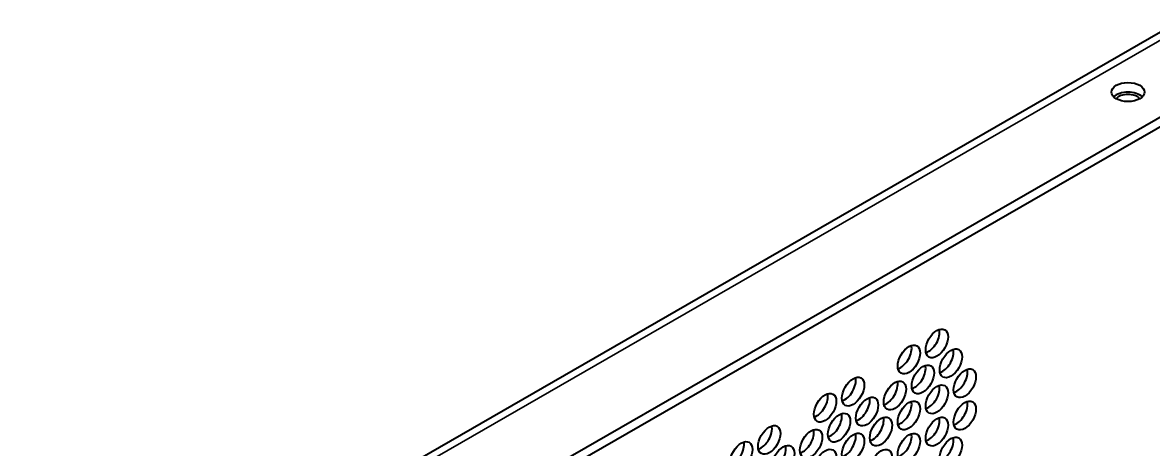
# Model space of a CAD drawing. Header units: millimetres. Extents: x 0 to 1682, y 0 to 1188.
# Drawn here: x 1216 to 1311.4, y 1036.1 to 1072.1 of the extents above; entities that cross this region are included whole.
import ezdxf

# ---------------------------------------------------------------- set-up
doc = ezdxf.new("R2010")
doc.units = ezdxf.units.MM
doc.header["$LTSCALE"] = 2
doc.layers.add('가시적인 것(ISO)', color=3, linetype='Continuous', lineweight=40)
doc.layers.add('가시적인 좁은 것(ISO)', color=3, linetype='Continuous', lineweight=35)

msp = doc.modelspace()

# ---------------------------------------------------------------- linework, layer by layer
at = {"layer": '가시적인 것(ISO)'}
for p, q in [((1216.002, 1016.064), (1395.607, 1119.492)), ((1402.262, 1116.136), (1222.657, 1012.708)), ((1402.262, 1115.318), (1222.657, 1011.891))]:
    msp.add_line(p, q, dxfattribs=at)
for centre, major_axis, ratio in [((1309.254, 1066.268), (-1.4, 0), 0.575862), ((1293.132, 1045.061), (-0.665, -1.155), 0.578093), ((1290.775, 1043.704), (-0.665, -1.155), 0.578093), ((1294.311, 1043.38), (-0.665, -1.155), 0.578093), ((1291.954, 1042.022), (-0.665, -1.155), 0.578093), ((1295.489, 1041.698), (-0.665, -1.155), 0.578093), ((1286.061, 1040.989), (-0.665, -1.155), 0.578093), ((1289.597, 1040.665), (-0.665, -1.155), 0.578093), ((1283.704, 1039.632), (-0.665, -1.155), 0.578093), ((1293.132, 1040.341), (-0.665, -1.155), 0.578093), ((1287.24, 1039.308), (-0.665, -1.155), 0.578093), ((1290.775, 1038.984), (-0.665, -1.155), 0.578093), ((1295.489, 1038.973), (-0.665, -1.155), 0.578093), ((1284.883, 1037.95), (-0.665, -1.155), 0.578093), ((1288.418, 1037.626), (-0.665, -1.155), 0.578093), ((1293.132, 1037.616), (-0.665, -1.155), 0.578093), ((1278.99, 1036.917), (-0.665, -1.155), 0.578093), ((1282.526, 1036.593), (-0.665, -1.155), 0.578093), ((1286.061, 1036.269), (-0.665, -1.155), 0.578093), ((1290.775, 1036.258), (-0.665, -1.155), 0.578093), ((1294.311, 1035.934), (-0.665, -1.155), 0.578093), ((1276.633, 1035.56), (-0.665, -1.155), 0.578093), ((1280.169, 1035.236), (-0.665, -1.155), 0.578093), ((1283.704, 1034.912), (-0.665, -1.155), 0.578093), ((1288.418, 1034.901), (-0.665, -1.155), 0.578093)]:
    msp.add_ellipse(centre, major_axis=major_axis, ratio=ratio, dxfattribs=at)
for centre, major_axis, ratio, start_param, end_param in [((1309.254, 1065.45), (-1.4, 0), 0.575862, 3.673332, 5.751446), ((1309.254, 1065.45), (1.081, 0), 0.575862, 0.410094, 2.731499), ((1292.425, 1045.468), (0.665, 1.155), 0.578093, 3.699377, 5.725401), ((1290.068, 1044.111), (0.665, 1.155), 0.578093, 3.699377, 5.725401), ((1293.604, 1043.787), (0.665, 1.155), 0.578093, 3.699377, 5.725401), ((1291.247, 1042.429), (0.665, 1.155), 0.578093, 3.699377, 5.725401), ((1294.782, 1042.105), (0.665, 1.155), 0.578093, 3.699377, 5.725401), ((1285.354, 1041.396), (0.665, 1.155), 0.578093, 3.699377, 5.725401), ((1288.89, 1041.072), (0.665, 1.155), 0.578093, 3.699377, 5.725401), ((1282.997, 1040.039), (0.665, 1.155), 0.578093, 3.699377, 5.725401), ((1292.425, 1040.748), (0.665, 1.155), 0.578093, 3.699377, 5.725401), ((1286.532, 1039.715), (0.665, 1.155), 0.578093, 3.699377, 5.725401), ((1290.068, 1039.391), (0.665, 1.155), 0.578093, 3.699377, 5.725401), ((1294.782, 1039.38), (0.665, 1.155), 0.578093, 3.699377, 5.725401), ((1284.176, 1038.357), (0.665, 1.155), 0.578093, 3.699377, 5.725401), ((1278.283, 1037.324), (0.665, 1.155), 0.578093, 3.699377, 5.725401), ((1287.711, 1038.033), (0.665, 1.155), 0.578093, 3.699377, 5.725401), ((1292.425, 1038.023), (0.665, 1.155), 0.578093, 3.699377, 5.725401), ((1281.819, 1037), (0.665, 1.155), 0.578093, 3.699377, 5.725401), ((1285.354, 1036.676), (0.665, 1.155), 0.578093, 3.699377, 5.725401), ((1290.068, 1036.666), (0.665, 1.155), 0.578093, 3.699377, 5.725401), ((1293.604, 1036.342), (0.665, 1.155), 0.578093, 3.699377, 5.725401), ((1275.926, 1035.967), (0.665, 1.155), 0.578093, 3.699377, 5.725401), ((1279.461, 1035.643), (0.665, 1.155), 0.578093, 3.699377, 5.725401)]:
    msp.add_ellipse(centre, major_axis=major_axis, ratio=ratio, start_param=start_param, end_param=end_param, dxfattribs=at)
at = {"layer": '가시적인 좁은 것(ISO)'}
msp.add_line((1396.606, 1119.393), (1217, 1015.966), dxfattribs=at)

doc.saveas('drawing.dxf')
